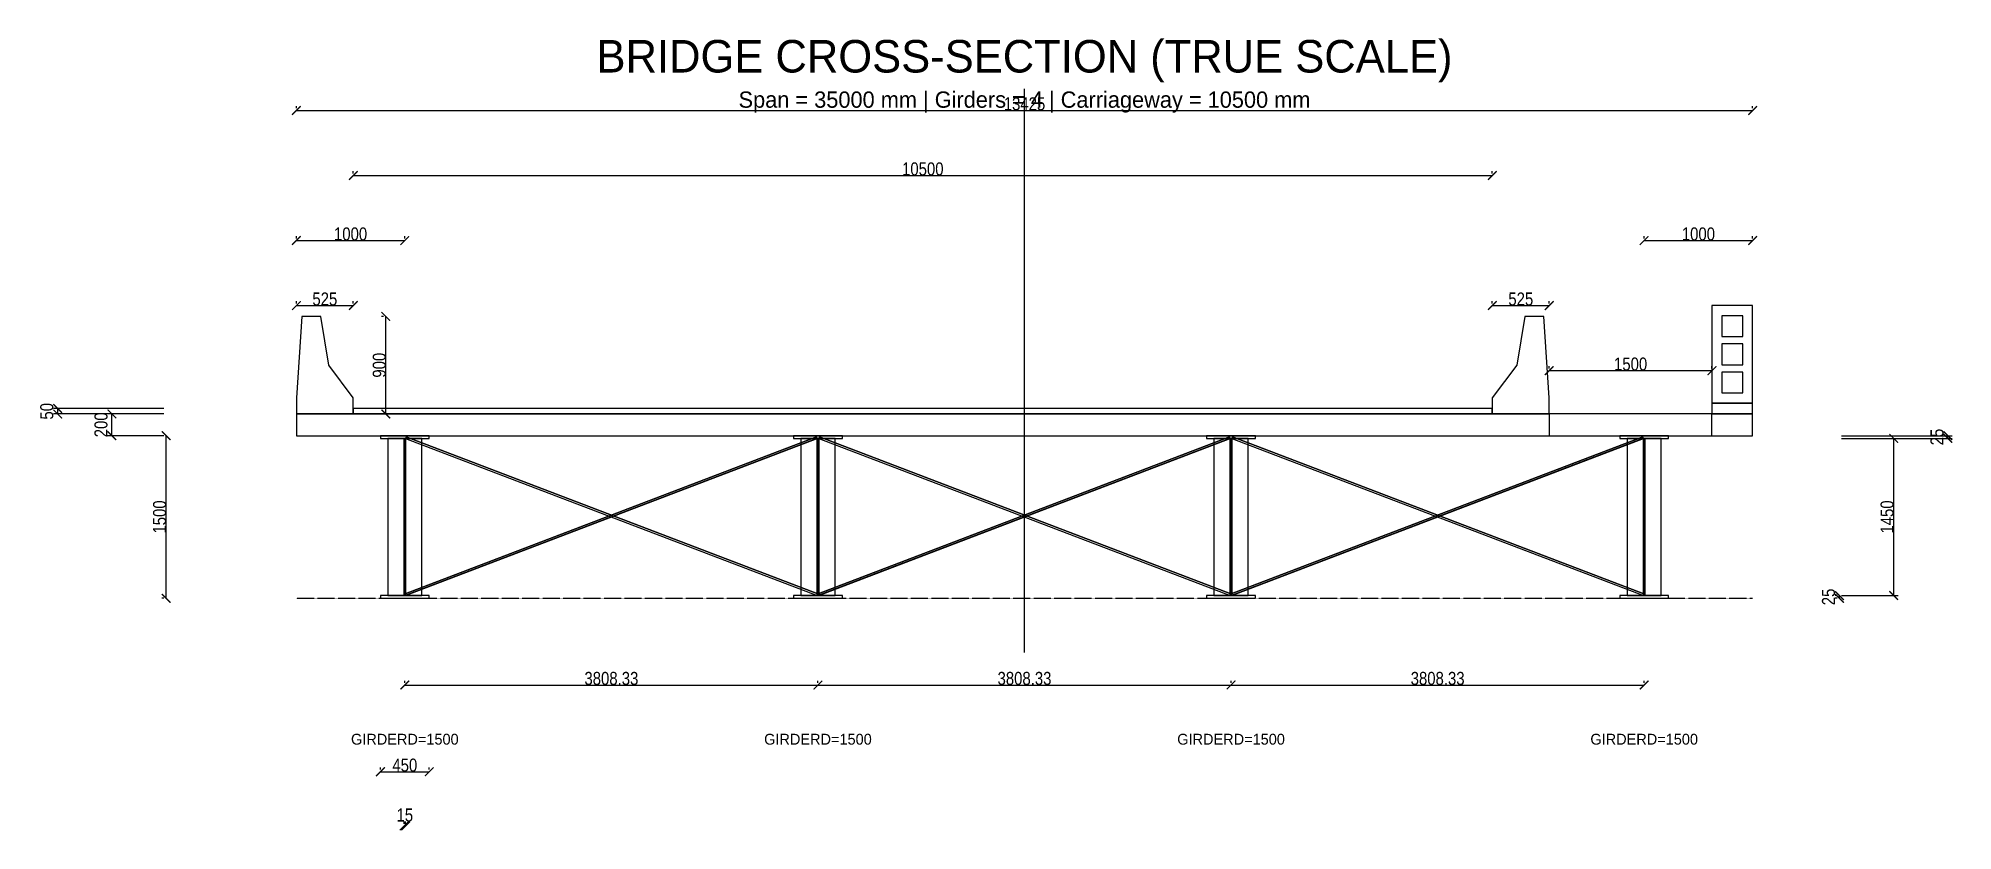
# Model space of a CAD drawing. Header units: millimetres. Extents: x -9091 to 8557, y -2144 to 5166.
import ezdxf
from ezdxf.enums import TextEntityAlignment as Align

# ---------------------------------------------------------------- set-up
doc = ezdxf.new("R2010")
doc.units = ezdxf.units.MM
doc.linetypes.add('CENTER', pattern=[5.08, 3.175, -0.635, 0.635, -0.635])
doc.linetypes.add('DASHED', pattern=[1.524, 1.27, -0.254])
for name, color, linetype, true_color in [('CENTERLINE', 7, 'CENTER', 0xff0000), ('CRASH_BARRIER', 7, 'Continuous', 0xdcdcdc), ('CROSS_BRACING', 7, 'Continuous', 0xebecd3), ('CROSS_BRACING_EDGE', 7, 'Continuous', 0x6a6b5f), ('DECK', 7, 'Continuous', 0xe1e1e1), ('DIMENSIONS', 7, 'Continuous', 0xffffff), ('FOOTPATH', 7, 'Continuous', 0xe1e1e1), ('GIRDER', 7, 'Continuous', 0xb3b4a0), ('OUTLINE', 7, 'Continuous', 0x787878), ('RAILING', 7, 'Continuous', 0xdcdcdc), ('RAILING_BASE', 7, 'Continuous', 0xe1e1e1), ('RAILING_VOID', 7, 'Continuous', 0xaaaaaa), ('STIFFENER', 7, 'Continuous', 0xd2d2cd), ('TEXT', 7, 'Continuous', 0xffffff), ('WEARING_COAT', 7, 'Continuous', 0x505050)]:
    doc.layers.add(name, color=color, linetype=linetype, true_color=true_color)
doc.styles.add('OpenSansCondensed-Light', font='OpenSansCondensed-Light.ttf')
doc.dimstyles.new('EZDXF', dxfattribs={"dimtxt": 0.25, "dimasz": 0.175, "dimexe": 0.375, "dimexo": 0.125, "dimgap": 0.1, "dimtad": 1, "dimlfac": 100, "dimzin": 12, "dimdsep": 46, "dimtxsty": 'OpenSansCondensed-Light', "dimblk": 'ARCHTICK', "dimcen": 2.5, "dimazin": 3, "dimtfac": 0.5, "dimtmove": 2, "dimatfit": 3})

# ---------------------------------------------------------------- blocks, each defined once
blk = doc.blocks.new('_ARCHTICK')
at = {"color": 0, "linetype": 'BYBLOCK', "const_width": 0.15}
blk.add_lwpolyline([(-0.5, -0.5), (0.5, 0.5)], dxfattribs=at)

msp = doc.modelspace()

# ---------------------------------------------------------------- linework, layer by layer
at = {"layer": 'CENTERLINE'}
msp.add_line((0, -500), (0, 4700), dxfattribs=at)
at = {"layer": 'CRASH_BARRIER'}
for points in [[(-6712.5, 1700), (-6187.5, 1700), (-6187.5, 1850), (-6412.5, 2150), (-6487.5, 2600), (-6662.5, 2600), (-6712.5, 1850)], [(4312.5, 1700), (4837.5, 1700), (4837.5, 1850), (4787.5, 2600), (4612.5, 2600), (4537.5, 2150), (4312.5, 1850)]]:
    msp.add_lwpolyline(points, close=True, dxfattribs=at)
at = {"layer": 'CROSS_BRACING'}
for points in [[(-5705, 25), (-1911.667, 1475), (-1917.38, 1489.945), (-5710.713, 39.945)], [(-5705, 1475), (-1911.667, 25), (-1905.954, 39.945), (-5699.287, 1489.945)], [(-1896.667, 25), (1896.667, 1475), (1890.954, 1489.945), (-1902.38, 39.945)], [(-1896.667, 1475), (1896.667, 25), (1902.38, 39.945), (-1890.954, 1489.945)], [(1911.667, 25), (5705, 1475), (5699.287, 1489.945), (1905.954, 39.945)], [(1911.667, 1475), (5705, 25), (5710.713, 39.945), (1917.38, 1489.945)]]:
    msp.add_lwpolyline(points, close=True, dxfattribs=at)
at = {"layer": 'CROSS_BRACING_EDGE'}
for p, q in [((-5710.713, 39.945), (-1917.38, 1489.945)), ((-5706.071, 27.802), (-1912.738, 1477.802)), ((-5705, 1475), (-1911.667, 25)), ((-5705, 25), (-1911.667, 1475)), ((-5699.287, 1489.945), (-1905.954, 39.945)), ((-1902.38, 39.945), (1890.954, 1489.945)), ((-1897.738, 27.802), (1895.596, 1477.802)), ((-1896.667, 1475), (1896.667, 25)), ((-1896.667, 25), (1896.667, 1475)), ((-1890.954, 1489.945), (1902.38, 39.945)), ((1905.954, 39.945), (5699.287, 1489.945)), ((1910.596, 27.802), (5703.929, 1477.802)), ((1911.667, 1475), (5705, 25)), ((1911.667, 25), (5705, 1475)), ((1917.38, 1489.945), (5710.713, 39.945))]:
    msp.add_line(p, q, dxfattribs=at)
at = {"layer": 'DECK'}
msp.add_lwpolyline([(-6712.5, 1500), (6712.5, 1500), (6712.5, 1700), (-6712.5, 1700)], close=True, dxfattribs=at)
at = {"layer": 'FOOTPATH'}
msp.add_lwpolyline([(4837.5, 1500), (6337.5, 1500), (6337.5, 1700), (4837.5, 1700)], close=True, dxfattribs=at)
at = {"layer": 'GIRDER'}
for points in [[(-5937.5, 1475), (-5487.5, 1475), (-5487.5, 1500), (-5937.5, 1500)], [(-5720, 25), (-5705, 25), (-5705, 1475), (-5720, 1475)], [(-2129.167, 1475), (-1679.167, 1475), (-1679.167, 1500), (-2129.167, 1500)], [(-1911.667, 25), (-1896.667, 25), (-1896.667, 1475), (-1911.667, 1475)], [(1679.167, 1475), (2129.167, 1475), (2129.167, 1500), (1679.167, 1500)], [(1896.667, 25), (1911.667, 25), (1911.667, 1475), (1896.667, 1475)], [(5487.5, 1475), (5937.5, 1475), (5937.5, 1500), (5487.5, 1500)], [(5705, 25), (5720, 25), (5720, 1475), (5705, 1475)], [(-5937.5, 0), (-5487.5, 0), (-5487.5, 25), (-5937.5, 25)], [(-2129.167, 0), (-1679.167, 0), (-1679.167, 25), (-2129.167, 25)], [(1679.167, 0), (2129.167, 0), (2129.167, 25), (1679.167, 25)], [(5487.5, 0), (5937.5, 0), (5937.5, 25), (5487.5, 25)]]:
    msp.add_lwpolyline(points, close=True, dxfattribs=at)
at = {"layer": 'OUTLINE', "linetype": 'DASHED'}
msp.add_line((-6712.5, 0), (6712.5, 0), dxfattribs=at)
at = {"layer": 'RAILING'}
msp.add_lwpolyline([(6337.5, 1800), (6712.5, 1800), (6712.5, 2700), (6337.5, 2700)], close=True, dxfattribs=at)
at = {"layer": 'RAILING_BASE'}
msp.add_lwpolyline([(6337.5, 1700), (6712.5, 1700), (6712.5, 1800), (6337.5, 1800)], close=True, dxfattribs=at)
at = {"layer": 'RAILING_VOID'}
for points in [[(6428.75, 2413.375), (6621.25, 2413.375), (6621.25, 2605.875), (6428.75, 2605.875)], [(6428.75, 2153.75), (6621.25, 2153.75), (6621.25, 2346.25), (6428.75, 2346.25)], [(6428.75, 1894.125), (6621.25, 1894.125), (6621.25, 2086.625), (6428.75, 2086.625)]]:
    msp.add_lwpolyline(points, close=True, dxfattribs=at)
at = {"layer": 'STIFFENER'}
for points in [[(-5870, 25), (-5720, 25), (-5720, 1475), (-5870, 1475)], [(-5705, 25), (-5555, 25), (-5555, 1475), (-5705, 1475)], [(-2061.667, 25), (-1911.667, 25), (-1911.667, 1475), (-2061.667, 1475)], [(-1896.667, 25), (-1746.667, 25), (-1746.667, 1475), (-1896.667, 1475)], [(1746.667, 25), (1896.667, 25), (1896.667, 1475), (1746.667, 1475)], [(1911.667, 25), (2061.667, 25), (2061.667, 1475), (1911.667, 1475)], [(5555, 25), (5705, 25), (5705, 1475), (5555, 1475)], [(5720, 25), (5870, 25), (5870, 1475), (5720, 1475)]]:
    msp.add_lwpolyline(points, close=True, dxfattribs=at)
at = {"layer": 'WEARING_COAT'}
msp.add_lwpolyline([(-6187.5, 1700), (4312.5, 1700), (4312.5, 1750), (-6187.5, 1750)], close=True, dxfattribs=at)

# ---------------------------------------------------------------- texts
at = {"layer": 'TEXT'}
for s, height, p in [('BRIDGE CROSS-SECTION (TRUE SCALE)', 300, (0, 5000)), ('Span = 35000 mm | Girders = 4 | Carriageway = 10500 mm', 150, (0, 4600)), ('GIRDERD=1500', 100, (-5712.5, -1300)), ('GIRDERD=1500', 100, (-1904.167, -1300)), ('GIRDERD=1500', 100, (1904.167, -1300)), ('GIRDERD=1500', 100, (5712.5, -1300))]:
    msp.add_text(s, height=height, dxfattribs=at).set_placement(p, align=Align.MIDDLE_CENTER)

# ---------------------------------------------------------------- dimensions: what is measured, and where the dimension line sits
at = {"layer": 'DIMENSIONS'}
for base, p1, p2 in [((-6712.5, 4500), (-6712.5, 4500), (6712.5, 4500)), ((-6187.5, 3900), (-6187.5, 3900), (4312.5, 3900)), ((-6712.5, 3300), (-6712.5, 3300), (-5712.5, 3300)), ((5712.5, 3300), (5712.5, 3300), (6712.5, 3300)), ((-6712.5, 2700), (-6712.5, 2700), (-6187.5, 2700)), ((4312.5, 2700), (4312.5, 2700), (4837.5, 2700)), ((4837.5, 2100), (4837.5, 2100), (6337.5, 2100)), ((-5712.5, -800), (-5712.5, -800), (-1904.167, -800)), ((-1904.167, -800), (-1904.167, -800), (1904.167, -800)), ((1904.167, -800), (1904.167, -800), (5712.5, -800)), ((-5937.5, -1600), (-5937.5, -1600), (-5487.5, -1600)), ((-5720, -2100), (-5720, -2100), (-5705, -2100))]:
    msp.add_linear_dim(base=base, p1=p1, p2=p2, dimstyle='EZDXF', override={"dimtxt": 120, "dimasz": 80, "dimexe": 40, "dimexo": 20, "dimlfac": 1}, dxfattribs=at).render()
for base, p1, p2 in [((-5887.5, 1700), (-5887.5, 1700), (-5887.5, 2600)), ((-8912.5, 1700), (-7912.5, 1700), (-7912.5, 1750)), ((-8412.5, 1500), (-7912.5, 1500), (-7912.5, 1700)), ((-7912.5, 0), (-7912.5, 0), (-7912.5, 1500)), ((8512.5, 1475), (7512.5, 1475), (7512.5, 1500)), ((8012.5, 25), (7512.5, 25), (7512.5, 1475)), ((7512.5, 0), (7512.5, 0), (7512.5, 25))]:
    msp.add_linear_dim(base=base, p1=p1, p2=p2, angle=90, dimstyle='EZDXF', override={"dimtxt": 120, "dimasz": 80, "dimexe": 40, "dimexo": 20, "dimlfac": 1}, dxfattribs=at).render()

doc.saveas('drawing.dxf')
